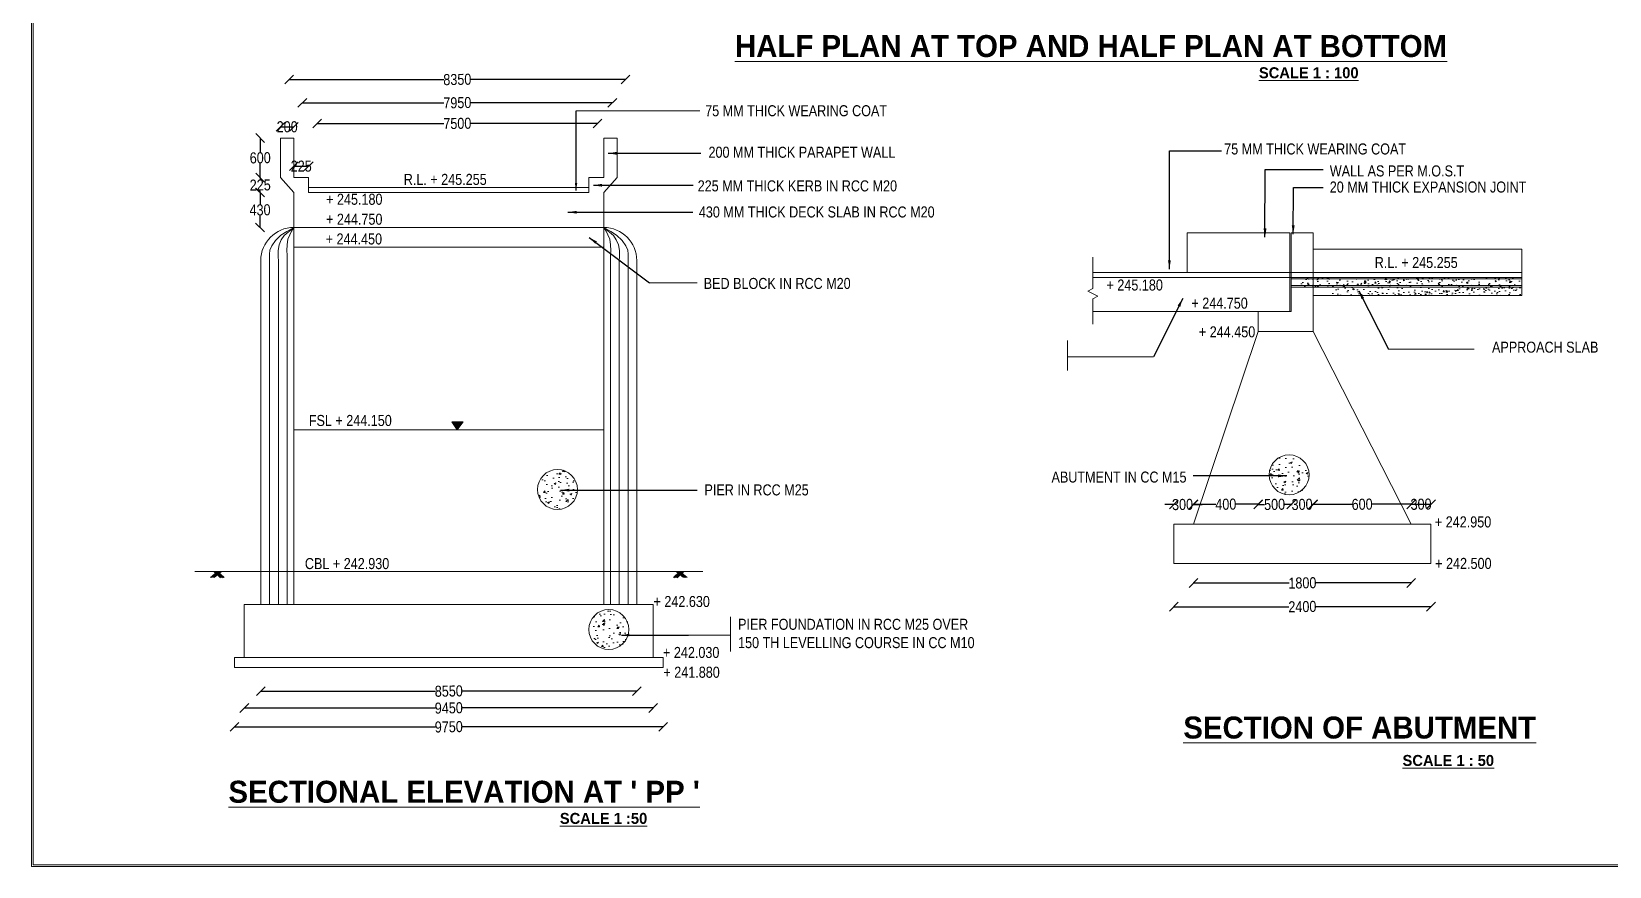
# Model space of a CAD drawing. Header units: millimetres. Extents: x 451477 to 512853, y -21633 to 24034.
# Drawn here: x 451477 to 487359, y -21633 to -2654 of the extents above; entities that cross this region are included whole.
import ezdxf
from ezdxf.enums import TextEntityAlignment as Align

# ---------------------------------------------------------------- set-up
doc = ezdxf.new("R2010")
doc.units = ezdxf.units.MM
doc.header["$LTSCALE"] = 300
doc.header["$MEASUREMENT"] = 0
doc.styles.add('ARIAL NARROW', font='ARIALN.TTF', dxfattribs={"height": 250})
doc.styles.add('CITYBLUEPR', font='cityb___.ttf')
doc.dimstyles.get("Standard").update_dxf_attribs({"dimtxt": 200, "dimasz": 200, "dimexe": 0.18, "dimexo": 0.0625, "dimgap": 0.09, "dimtad": 0, "dimdec": 0, "dimzin": 0, "dimdsep": 46, "dimtxsty": 'ARIAL NARROW', "dimcen": 0.0851, "dimdle": 0.1, "dimse1": 1, "dimse2": 1, "dimadec": 0, "dimazin": 0, "dimtfac": 1, "dimtdec": 0, "dimtofl": 0, "dimtmove": 0, "dimatfit": 3, "dimfxl": 1, "dimtolj": 1, "dimtzin": 0, "dimarcsym": 0})
doc.dimstyles.new('STANDARD$7', dxfattribs={"dimtxt": 2, "dimasz": 2, "dimexe": 1.25, "dimexo": 0.625, "dimtad": 1, "dimdec": 0, "dimlfac": 0.5, "dimdsep": 46, "dimtxsty": 'ARIAL NARROW', "dimcen": 2.5, "dimdle": 0.1, "dimse1": 1, "dimse2": 1, "dimadec": 0, "dimazin": 0, "dimtfac": 1, "dimtdec": 0, "dimtmove": 0, "dimatfit": 3, "dimfxl": 1, "dimtolj": 1, "dimtzin": 0, "dimarcsym": 0})

# ---------------------------------------------------------------- blocks, each defined once
blk = doc.blocks.new('_Oblique')
at = {"color": 0, "linetype": 'ByBlock', "lineweight": -2}
blk.add_line((-0.5, -0.5), (0.5, 0.5), dxfattribs=at)
blk = doc.blocks.new('*D61')
at = {"color": 0, "lineweight": -2, "transparency": 16777216}
blk.add_line((457140, -4820), (457441, -4820), dxfattribs=at)
at = {"layer": 'Defpoints', "color": 0, "lineweight": 9, "transparency": 16777216}
for p in [(457440, -4820), (457140, -5075), (457440, -5075)]:
    blk.add_point(p, dxfattribs=at)
at = {"color": 0, "lineweight": -2, "transparency": 16777216, "xscale": 200, "yscale": 200, "zscale": 200, "rotation": 180}
blk.add_blockref('_Oblique', (457140, -4820), dxfattribs=at)
at = {"color": 0, "lineweight": -2, "transparency": 16777216, "xscale": 200, "yscale": 200, "zscale": 200}
blk.add_blockref('_Oblique', (457440, -4820), dxfattribs=at)
at = {"color": 0, "lineweight": 9, "transparency": 16777216, "insert": (457290, -4820), "char_height": 250, "attachment_point": 5, "style": 'ARIAL NARROW'}
blk.add_mtext('\\A1;200', dxfattribs=at)
blk = doc.blocks.new('*D62')
at = {"color": 0, "lineweight": -2, "transparency": 16777216}
blk.add_line((457440, -5715), (457778, -5715), dxfattribs=at)
at = {"layer": 'Defpoints', "color": 0, "lineweight": 9, "transparency": 16777216}
for p in [(457778, -5715), (457440, -5975), (457778, -5975)]:
    blk.add_point(p, dxfattribs=at)
at = {"color": 0, "lineweight": -2, "transparency": 16777216, "xscale": 200, "yscale": 200, "zscale": 200, "rotation": 180}
blk.add_blockref('_Oblique', (457440, -5715), dxfattribs=at)
at = {"color": 0, "lineweight": -2, "transparency": 16777216, "xscale": 200, "yscale": 200, "zscale": 200}
blk.add_blockref('_Oblique', (457778, -5715), dxfattribs=at)
at = {"color": 0, "lineweight": 9, "transparency": 16777216, "insert": (457609, -5715), "char_height": 250, "attachment_point": 5, "style": 'ARIAL NARROW'}
blk.add_mtext('\\A1;225', dxfattribs=at)
blk = doc.blocks.new('*D63')
at = {"color": 0, "lineweight": -2, "transparency": 16777216}
for p, q in [((456677, -5075), (456677, -5398)), ((456677, -5976), (456677, -5653))]:
    blk.add_line(p, q, dxfattribs=at)
at = {"layer": 'Defpoints', "color": 0, "lineweight": 9, "transparency": 16777216}
for p in [(457140, -5075), (456677, -5975), (457140, -5975)]:
    blk.add_point(p, dxfattribs=at)
at = {"color": 0, "lineweight": -2, "transparency": 16777216, "xscale": 200, "yscale": 200, "zscale": 200}
for p, rotation in [((456677, -5075), 90), ((456677, -5975), 270)]:
    blk.add_blockref('_Oblique', p, dxfattribs=dict(at, rotation=rotation))
at = {"color": 0, "lineweight": 9, "transparency": 16777216, "insert": (456677, -5525), "char_height": 250, "attachment_point": 5, "rotation": 1, "style": 'ARIAL NARROW'}
blk.add_mtext('\\A1;600', dxfattribs=at)
blk = doc.blocks.new('*D64')
at = {"color": 0, "lineweight": -2, "transparency": 16777216}
for p, q in [((456677, -5975), (456677, -6016)), ((456677, -6313), (456677, -6272))]:
    blk.add_line(p, q, dxfattribs=at)
at = {"layer": 'Defpoints', "color": 0, "lineweight": 9, "transparency": 16777216}
for p in [(457778, -5975), (456677, -6313), (457778, -6313)]:
    blk.add_point(p, dxfattribs=at)
at = {"color": 0, "lineweight": -2, "transparency": 16777216, "xscale": 200, "yscale": 200, "zscale": 200}
for p, rotation in [((456677, -5975), 90), ((456677, -6313), 270)]:
    blk.add_blockref('_Oblique', p, dxfattribs=dict(at, rotation=rotation))
at = {"color": 0, "lineweight": 9, "transparency": 16777216, "insert": (456677, -6144), "char_height": 250, "attachment_point": 5, "rotation": 1, "style": 'ARIAL NARROW'}
blk.add_mtext('\\A1;225', dxfattribs=at)
blk = doc.blocks.new('*D65')
at = {"color": 0, "lineweight": -2, "transparency": 16777216}
for p, q in [((456673, -6313), (456673, -6583)), ((456673, -7108), (456673, -6838))]:
    blk.add_line(p, q, dxfattribs=at)
at = {"layer": 'Defpoints', "color": 0, "lineweight": 9, "transparency": 16777216}
for p in [(457778, -6313), (456673, -7108), (457778, -7108)]:
    blk.add_point(p, dxfattribs=at)
at = {"color": 0, "lineweight": -2, "transparency": 16777216, "xscale": 200, "yscale": 200, "zscale": 200}
for p, rotation in [((456673, -6313), 90), ((456673, -7108), 270)]:
    blk.add_blockref('_Oblique', p, dxfattribs=dict(at, rotation=rotation))
at = {"color": 0, "lineweight": 9, "transparency": 16777216, "insert": (456673, -6710), "char_height": 250, "attachment_point": 5, "rotation": 1, "style": 'ARIAL NARROW'}
blk.add_mtext('\\A1;430', dxfattribs=at)
blk = doc.blocks.new('*D43')
at = {"color": 0, "lineweight": -2, "transparency": 16777216}
for p, q in [((457972, -4744), (460854, -4744)), ((464347, -4744), (461464, -4744))]:
    blk.add_line(p, q, dxfattribs=at)
at = {"layer": 'Defpoints', "color": 0, "lineweight": 9, "transparency": 16777216}
for p in [(464347, -4744), (457972, -6975), (464347, -6975)]:
    blk.add_point(p, dxfattribs=at)
at = {"color": 0, "lineweight": -2, "transparency": 16777216, "xscale": 200, "yscale": 200, "zscale": 200, "rotation": 180}
blk.add_blockref('_Oblique', (457972, -4744), dxfattribs=at)
at = {"color": 0, "lineweight": -2, "transparency": 16777216, "xscale": 200, "yscale": 200, "zscale": 200}
blk.add_blockref('_Oblique', (464347, -4744), dxfattribs=at)
at = {"color": 0, "lineweight": 9, "transparency": 16777216, "insert": (461159, -4744), "char_height": 250, "attachment_point": 5, "rotation": 1, "style": 'ARIAL NARROW'}
blk.add_mtext('\\A1;7500', dxfattribs=at)
blk = doc.blocks.new('*D44')
at = {"color": 0, "lineweight": -2, "transparency": 16777216}
for p, q in [((457634, -4273), (460854, -4273)), ((464684, -4273), (461464, -4273))]:
    blk.add_line(p, q, dxfattribs=at)
at = {"layer": 'Defpoints', "color": 0, "lineweight": 9, "transparency": 16777216}
for p in [(464684, -4273), (457634, -6750), (464684, -6750)]:
    blk.add_point(p, dxfattribs=at)
at = {"color": 0, "lineweight": -2, "transparency": 16777216, "xscale": 200, "yscale": 200, "zscale": 200, "rotation": 180}
blk.add_blockref('_Oblique', (457634, -4273), dxfattribs=at)
at = {"color": 0, "lineweight": -2, "transparency": 16777216, "xscale": 200, "yscale": 200, "zscale": 200}
blk.add_blockref('_Oblique', (464684, -4273), dxfattribs=at)
at = {"color": 0, "lineweight": 9, "transparency": 16777216, "insert": (461159, -4273), "char_height": 250, "attachment_point": 5, "rotation": 1, "style": 'ARIAL NARROW'}
blk.add_mtext('\\A1;7950', dxfattribs=at)
blk = doc.blocks.new('*D45')
at = {"color": 0, "lineweight": -2, "transparency": 16777216}
for p, q in [((457334, -3744), (460853, -3744)), ((464984, -3744), (461465, -3744))]:
    blk.add_line(p, q, dxfattribs=at)
at = {"layer": 'Defpoints', "color": 0, "lineweight": 9, "transparency": 16777216}
for p in [(464984, -3744), (457334, -5850), (464984, -5850)]:
    blk.add_point(p, dxfattribs=at)
at = {"color": 0, "lineweight": -2, "transparency": 16777216, "xscale": 200, "yscale": 200, "zscale": 200, "rotation": 180}
blk.add_blockref('_Oblique', (457334, -3744), dxfattribs=at)
at = {"color": 0, "lineweight": -2, "transparency": 16777216, "xscale": 200, "yscale": 200, "zscale": 200}
blk.add_blockref('_Oblique', (464984, -3744), dxfattribs=at)
at = {"color": 0, "lineweight": 9, "transparency": 16777216, "insert": (461159, -3744), "char_height": 250, "attachment_point": 5, "rotation": 1, "style": 'ARIAL NARROW'}
blk.add_mtext('\\A1;8350', dxfattribs=at)
blk = doc.blocks.new('*D46')
at = {"color": 0, "lineweight": -2, "transparency": 16777216}
for p, q in [((456090, -18460), (460660, -18460)), ((465841, -18460), (461271, -18460))]:
    blk.add_line(p, q, dxfattribs=at)
at = {"layer": 'Defpoints', "color": 0, "lineweight": 9, "transparency": 16777216}
for p in [(456090, -17436), (465840, -17436), (465840, -18460)]:
    blk.add_point(p, dxfattribs=at)
at = {"color": 0, "lineweight": -2, "transparency": 16777216, "xscale": 200, "yscale": 200, "zscale": 200, "rotation": 180}
blk.add_blockref('_Oblique', (456090, -18460), dxfattribs=at)
at = {"color": 0, "lineweight": -2, "transparency": 16777216, "xscale": 200, "yscale": 200, "zscale": 200}
blk.add_blockref('_Oblique', (465840, -18460), dxfattribs=at)
at = {"color": 0, "lineweight": 9, "transparency": 16777216, "insert": (460965, -18460), "char_height": 250, "attachment_point": 5, "rotation": 1, "style": 'ARIAL NARROW'}
blk.add_mtext('\\A1;9750', dxfattribs=at)
blk = doc.blocks.new('*D47')
at = {"color": 0, "lineweight": -2, "transparency": 16777216}
for p, q in [((456315, -18031), (460660, -18031)), ((465616, -18031), (461271, -18031))]:
    blk.add_line(p, q, dxfattribs=at)
at = {"layer": 'Defpoints', "color": 0, "lineweight": 9, "transparency": 16777216}
for p in [(456315, -17211), (465615, -17211), (465615, -18031)]:
    blk.add_point(p, dxfattribs=at)
at = {"color": 0, "lineweight": -2, "transparency": 16777216, "xscale": 200, "yscale": 200, "zscale": 200, "rotation": 180}
blk.add_blockref('_Oblique', (456315, -18031), dxfattribs=at)
at = {"color": 0, "lineweight": -2, "transparency": 16777216, "xscale": 200, "yscale": 200, "zscale": 200}
blk.add_blockref('_Oblique', (465615, -18031), dxfattribs=at)
at = {"color": 0, "lineweight": 9, "transparency": 16777216, "insert": (460965, -18031), "char_height": 250, "attachment_point": 5, "rotation": 1, "style": 'ARIAL NARROW'}
blk.add_mtext('\\A1;9450', dxfattribs=at)
blk = doc.blocks.new('*D48')
at = {"color": 0, "lineweight": -2, "transparency": 16777216}
for p, q in [((456690, -17648), (460660, -17648)), ((465241, -17648), (461271, -17648))]:
    blk.add_line(p, q, dxfattribs=at)
at = {"layer": 'Defpoints', "color": 0, "lineweight": 9, "transparency": 16777216}
for p in [(456690, -15966), (465240, -15966), (456690, -17648)]:
    blk.add_point(p, dxfattribs=at)
at = {"color": 0, "lineweight": -2, "transparency": 16777216, "xscale": 200, "yscale": 200, "zscale": 200, "rotation": 180}
blk.add_blockref('_Oblique', (456690, -17648), dxfattribs=at)
at = {"color": 0, "lineweight": -2, "transparency": 16777216, "xscale": 200, "yscale": 200, "zscale": 200}
blk.add_blockref('_Oblique', (465240, -17648), dxfattribs=at)
at = {"color": 0, "lineweight": 9, "transparency": 16777216, "insert": (460965, -17648), "char_height": 250, "attachment_point": 5, "rotation": 1, "style": 'ARIAL NARROW'}
blk.add_mtext('\\A1;8550', dxfattribs=at)
blk = doc.blocks.new('*D66')
at = {"color": 0, "lineweight": -2, "transparency": 16777216}
for p, q in [((477451, -15728), (480068, -15728)), ((483300, -15728), (480683, -15728))]:
    blk.add_line(p, q, dxfattribs=at)
at = {"layer": 'Defpoints', "color": 0, "lineweight": 9, "transparency": 16777216}
for p in [(477451, -14750), (483300, -14750), (483300, -15728)]:
    blk.add_point(p, dxfattribs=at)
at = {"color": 0, "lineweight": -2, "transparency": 16777216, "xscale": 200, "yscale": 200, "zscale": 200, "rotation": 180}
blk.add_blockref('_Oblique', (477451, -15728), dxfattribs=at)
at = {"color": 0, "lineweight": -2, "transparency": 16777216, "xscale": 200, "yscale": 200, "zscale": 200}
blk.add_blockref('_Oblique', (483300, -15728), dxfattribs=at)
at = {"color": 0, "lineweight": 9, "transparency": 16777216, "insert": (480376, -15728), "char_height": 250, "attachment_point": 5, "rotation": 1, "style": 'ARIAL NARROW'}
blk.add_mtext('\\A1;2400', dxfattribs=at)
blk = doc.blocks.new('*D67')
at = {"color": 0, "lineweight": -2, "transparency": 16777216}
for p, q in [((477901, -15189), (480079, -15189)), ((482850, -15189), (480672, -15189))]:
    blk.add_line(p, q, dxfattribs=at)
at = {"layer": 'Defpoints', "color": 0, "lineweight": 9, "transparency": 16777216}
for p in [(477901, -13850), (482850, -13850), (482850, -15189)]:
    blk.add_point(p, dxfattribs=at)
at = {"color": 0, "lineweight": -2, "transparency": 16777216, "xscale": 200, "yscale": 200, "zscale": 200, "rotation": 180}
blk.add_blockref('_Oblique', (477901, -15189), dxfattribs=at)
at = {"color": 0, "lineweight": -2, "transparency": 16777216, "xscale": 200, "yscale": 200, "zscale": 200}
blk.add_blockref('_Oblique', (482850, -15189), dxfattribs=at)
at = {"color": 0, "lineweight": 9, "transparency": 16777216, "insert": (480376, -15189), "char_height": 250, "attachment_point": 5, "rotation": 1, "style": 'ARIAL NARROW'}
blk.add_mtext('\\A1;1800', dxfattribs=at)
blk = doc.blocks.new('*D68')
at = {"color": 0, "lineweight": -2, "transparency": 16777216}
for p, q in [((477451, -13406), (477251, -13406)), ((477901, -13406), (478101, -13406))]:
    blk.add_line(p, q, dxfattribs=at)
at = {"layer": 'Defpoints', "color": 0, "lineweight": 9, "transparency": 16777216}
for p in [(477901, -13406), (477451, -13850), (477901, -13850)]:
    blk.add_point(p, dxfattribs=at)
at = {"color": 0, "lineweight": -2, "transparency": 16777216, "xscale": 200, "yscale": 200, "zscale": 200}
blk.add_blockref('_Oblique', (477451, -13406), dxfattribs=at)
at = {"color": 0, "lineweight": -2, "transparency": 16777216, "xscale": 200, "yscale": 200, "zscale": 200, "rotation": 180}
blk.add_blockref('_Oblique', (477901, -13406), dxfattribs=at)
at = {"color": 0, "lineweight": 9, "transparency": 16777216, "insert": (477651, -13406), "char_height": 250, "attachment_point": 5, "rotation": 1, "style": 'ARIAL NARROW'}
blk.add_mtext('\\A1;300', dxfattribs=at)
blk = doc.blocks.new('*D69')
at = {"color": 0, "lineweight": -2, "transparency": 16777216}
for p, q in [((477901, -13401), (478405, -13401)), ((479370, -13401), (478866, -13401))]:
    blk.add_line(p, q, dxfattribs=at)
at = {"layer": 'Defpoints', "color": 0, "lineweight": 9, "transparency": 16777216}
for p in [(479370, -9471), (479370, -13401), (477901, -13850)]:
    blk.add_point(p, dxfattribs=at)
at = {"color": 0, "lineweight": -2, "transparency": 16777216, "xscale": 200, "yscale": 200, "zscale": 200, "rotation": 180}
blk.add_blockref('_Oblique', (477901, -13401), dxfattribs=at)
at = {"color": 0, "lineweight": -2, "transparency": 16777216, "xscale": 200, "yscale": 200, "zscale": 200}
blk.add_blockref('_Oblique', (479370, -13401), dxfattribs=at)
at = {"color": 0, "lineweight": 9, "transparency": 16777216, "insert": (478635, -13401), "char_height": 250, "attachment_point": 5, "rotation": 1, "style": 'ARIAL NARROW'}
blk.add_mtext('\\A1;400', dxfattribs=at)
blk = doc.blocks.new('*D70')
at = {"color": 0, "lineweight": -2, "transparency": 16777216}
for p, q in [((479370, -13404), (479518, -13404)), ((480119, -13404), (479971, -13404))]:
    blk.add_line(p, q, dxfattribs=at)
at = {"layer": 'Defpoints', "color": 0, "lineweight": 9, "transparency": 16777216}
for p in [(480119, -9021), (479370, -9471), (480119, -13404)]:
    blk.add_point(p, dxfattribs=at)
at = {"color": 0, "lineweight": -2, "transparency": 16777216, "xscale": 200, "yscale": 200, "zscale": 200, "rotation": 180}
blk.add_blockref('_Oblique', (479370, -13404), dxfattribs=at)
at = {"color": 0, "lineweight": -2, "transparency": 16777216, "xscale": 200, "yscale": 200, "zscale": 200}
blk.add_blockref('_Oblique', (480119, -13404), dxfattribs=at)
at = {"color": 0, "lineweight": 9, "transparency": 16777216, "insert": (479744, -13404), "char_height": 250, "attachment_point": 5, "rotation": 1, "style": 'ARIAL NARROW'}
blk.add_mtext('\\A1;500', dxfattribs=at)
blk = doc.blocks.new('*D71')
at = {"color": 0, "lineweight": -2, "transparency": 16777216}
for p, q in [((480119, -13404), (480143, -13404)), ((480620, -13404), (480596, -13404))]:
    blk.add_line(p, q, dxfattribs=at)
at = {"layer": 'Defpoints', "color": 0, "lineweight": 9, "transparency": 16777216}
for p in [(480119, -9021), (480620, -9471), (480620, -13404)]:
    blk.add_point(p, dxfattribs=at)
at = {"color": 0, "lineweight": -2, "transparency": 16777216, "xscale": 200, "yscale": 200, "zscale": 200, "rotation": 180}
blk.add_blockref('_Oblique', (480119, -13404), dxfattribs=at)
at = {"color": 0, "lineweight": -2, "transparency": 16777216, "xscale": 200, "yscale": 200, "zscale": 200}
blk.add_blockref('_Oblique', (480620, -13404), dxfattribs=at)
at = {"color": 0, "lineweight": 9, "transparency": 16777216, "insert": (480369, -13404), "char_height": 250, "attachment_point": 5, "rotation": 1, "style": 'ARIAL NARROW'}
blk.add_mtext('\\A1;300', dxfattribs=at)
blk = doc.blocks.new('*D72')
at = {"color": 0, "lineweight": -2, "transparency": 16777216}
for p, q in [((480619, -13401), (481508, -13401)), ((482850, -13401), (481962, -13401))]:
    blk.add_line(p, q, dxfattribs=at)
at = {"layer": 'Defpoints', "color": 0, "lineweight": 9, "transparency": 16777216}
for p in [(480619, -9471), (482850, -13401), (482850, -13850)]:
    blk.add_point(p, dxfattribs=at)
at = {"color": 0, "lineweight": -2, "transparency": 16777216, "xscale": 200, "yscale": 200, "zscale": 200, "rotation": 180}
blk.add_blockref('_Oblique', (480619, -13401), dxfattribs=at)
at = {"color": 0, "lineweight": -2, "transparency": 16777216, "xscale": 200, "yscale": 200, "zscale": 200}
blk.add_blockref('_Oblique', (482850, -13401), dxfattribs=at)
at = {"color": 0, "lineweight": 9, "transparency": 16777216, "insert": (481735, -13401), "char_height": 250, "attachment_point": 5, "rotation": 1, "style": 'ARIAL NARROW'}
blk.add_mtext('\\A1;600', dxfattribs=at)
blk = doc.blocks.new('*D73')
at = {"color": 0, "lineweight": -2, "transparency": 16777216}
blk.add_line((482850, -13400), (483300, -13400), dxfattribs=at)
at = {"layer": 'Defpoints', "color": 0, "lineweight": 9, "transparency": 16777216}
for p in [(483300, -13400), (482850, -13850), (483300, -13850)]:
    blk.add_point(p, dxfattribs=at)
at = {"color": 0, "lineweight": -2, "transparency": 16777216, "xscale": 200, "yscale": 200, "zscale": 200, "rotation": 180}
blk.add_blockref('_Oblique', (482850, -13400), dxfattribs=at)
at = {"color": 0, "lineweight": -2, "transparency": 16777216, "xscale": 200, "yscale": 200, "zscale": 200}
blk.add_blockref('_Oblique', (483300, -13400), dxfattribs=at)
at = {"color": 0, "lineweight": 9, "transparency": 16777216, "insert": (483075, -13400), "char_height": 250, "attachment_point": 5, "rotation": 1, "style": 'ARIAL NARROW'}
blk.add_mtext('\\A1;300', dxfattribs=at)

msp = doc.modelspace()

# ---------------------------------------------------------------- hatches: boundary and pattern name
at = {"lineweight": 9}
h = msp.add_hatch(dxfattribs=at)
h.set_pattern_fill('AR-CONC', color=0, scale=45, style=0)
h.set_pattern_definition([(130, (1342524.39, 20286.17), (-322.76708, -28.23846), [33.75, -371.25]), (185, (1342524.4, 20286.17), (62.4381, 338.48646), [27, -297]), (79.5486, (1342497.5, 20283.82), (-260.32922, 310.24779), [28.68309, -315.51395]), (133.8158, (1342524.4, 20376.17), (-480.25847, -74.48356), [50.625, -556.875]), (83.3644, (1342484.36, 20369.97), (-420.59822, 438.35304), [43.02463, -473.27085]), (188.8158, (1342524.4, 20376.17), (-420.59788, 438.35337), [40.5, -445.5]), (159, (1342479.39, 20353.67), (-268.60817, -181.1785), [33.75, -371.25]), (214, (1342479.4, 20353.67), (-109.4919, 326.31752), [27, -297]), (108.5486, (1342457, 20338.58), (-378.10018, 145.13872), [28.68309, -315.51395]), (142.5, (1342524.39, 20286.17), (-5.471935, 149.802234), [0, -293.4, 0, -301.5, 0, -298.125]), (172.5, (1342524.39, 20286.17), (-118.381292, 177.48527), [0, -171.9, 0, -286.65, 0, -113.625]), (212.5, (1342624.74, 20286.17), (-240.220096, -10.149692), [0, -112.5, 0, -351, 0, -465.75]), (222.5, (1342669.74, 20286.17), (-262.433776, 45.04724), [0, -146.25, 0, -233.1, 0, -330.75])])
h.paths.add_polyline_path([(480296.6, -8241.2), (485396.6, -8241.2), (485396.6, -8653.7), (481046.6, -8653.7), (481046.6, -8466.2), (480296.6, -8466.2)])
msp.add_hatch(color=0, dxfattribs=at).paths.add_polyline_path([(461151.8, -11706.9), (461037.5, -11528.9), (461291.8, -11528.9)])
h = msp.add_hatch(dxfattribs=at)
h.set_pattern_fill('AR-CONC', color=0, scale=60, style=0)
h.set_pattern_definition([(50, (-646987.53, -165810.74), (430.35611, -37.65128), [45, -495]), (355, (-646987.53, -165810.74), (-83.2508, 451.31528), [36, -396]), (100.4514, (-646951.67, -165813.88), (347.10563, 413.66373), [38.24411, -420.68527]), (46.1842, (-646987.53, -165690.74), (640.34463, -99.3114), [67.5, -742.5]), (96.6356, (-646934.17, -165699), (560.79762, 584.47072), [57.36617, -631.0278]), (351.1842, (-646987.5, -165690.74), (560.79717, 584.47116), [54, -594]), (21, (-646927.53, -165720.74), (358.14423, -241.57133), [45, -495]), (326, (-646927.53, -165720.74), (145.9892, 435.09003), [36, -396]), (71.4514, (-646897.7, -165740.87), (504.13358, 193.5183), [38.24411, -420.68527]), (37.5, (-646987.53, -165810.74), (7.295913, 199.736312), [0, -391.2, 0, -402, 0, -397.5]), (7.5, (-646987.53, -165810.74), (157.841722, 236.647027), [0, -229.2, 0, -382.2, 0, -151.5]), (327.5, (-647121.33, -165810.74), (320.293462, -13.532923), [0, -150, 0, -468, 0, -621]), (317.5, (-647181.33, -165810.74), (349.9117, 60.06299), [0, -195, 0, -310.8, 0, -441])])
h.paths.add_polyline_path([(479628.7, -12730.4, 1), (480535.9, -12730.4, 1)])
h = msp.add_hatch(dxfattribs=at)
h.set_pattern_fill('AR-CONC', color=0, scale=60, style=0)
h.set_pattern_definition([(50, (-636561.13, -166468.03), (430.35611, -37.65128), [45, -495]), (355, (-636561.13, -166468.03), (-83.2508, 451.31528), [36, -396]), (100.4514, (-636525.27, -166471.17), (347.10563, 413.66373), [38.24411, -420.68527]), (46.1842, (-636561.13, -166348.03), (640.34463, -99.3114), [67.5, -742.5]), (96.6356, (-636507.77, -166356.3), (560.79762, 584.47072), [57.36617, -631.0278]), (351.1842, (-636561.1, -166348), (560.79717, 584.47116), [54, -594]), (21, (-636501.13, -166378.03), (358.14423, -241.57133), [45, -495]), (326, (-636501.13, -166378.03), (145.9892, 435.09003), [36, -396]), (71.4514, (-636471.3, -166398.16), (504.13358, 193.5183), [38.24411, -420.68527]), (37.5, (-636561.13, -166468.03), (7.295913, 199.736312), [0, -391.2, 0, -402, 0, -397.5]), (7.5, (-636561.13, -166468.03), (157.841722, 236.647027), [0, -229.2, 0, -382.2, 0, -151.5]), (327.5, (-636694.93, -166468.03), (320.293462, -13.532923), [0, -150, 0, -468, 0, -621]), (317.5, (-636754.93, -166468.03), (349.9117, 60.06299), [0, -195, 0, -310.8, 0, -441])])
h.paths.add_polyline_path([(462996.6, -13060.8, 1), (463903.7, -13060.8, 1)])
h = msp.add_hatch(dxfattribs=at)
h.set_pattern_fill('AR-CONC', color=0, scale=60, style=0)
h.set_pattern_definition([(50, (-637808.87, -167526.8), (430.35611, -37.65128), [45, -495]), (355, (-637808.87, -167526.8), (-83.2508, 451.31528), [36, -396]), (100.4514, (-637773, -167529.95), (347.10563, 413.66373), [38.24411, -420.68527]), (46.1842, (-637808.9, -167406.8), (640.34463, -99.3114), [67.5, -742.5]), (96.6356, (-637755.5, -167415.1), (560.79762, 584.47072), [57.36617, -631.0278]), (351.1842, (-637808.9, -167406.8), (560.79717, 584.47116), [54, -594]), (21, (-637748.87, -167436.8), (358.14423, -241.57133), [45, -495]), (326, (-637748.87, -167436.8), (145.9892, 435.09003), [36, -396]), (71.4514, (-637719.03, -167456.95), (504.13358, 193.5183), [38.24411, -420.68527]), (37.5, (-637808.87, -167526.81), (7.295913, 199.736312), [0, -391.2, 0, -402, 0, -397.5]), (7.5, (-637808.87, -167526.81), (157.841722, 236.647027), [0, -229.2, 0, -382.2, 0, -151.5]), (327.5, (-637942.67, -167526.81), (320.293462, -13.532923), [0, -150, 0, -468, 0, -621]), (317.5, (-638002.67, -167526.81), (349.9117, 60.06299), [0, -195, 0, -310.8, 0, -441])])
h.paths.add_polyline_path([(464163.9, -16243.5, 1), (465071.1, -16243.5, 1)])

# ---------------------------------------------------------------- linework, layer by layer
at = {"color": 0, "lineweight": 9}
for p, q in [((451512, 23998.6), (451512, -21597.9)), ((463862.9, -4456), (466675.9, -4456)), ((457440.5, -5075.4), (457140.5, -5075.4)), ((457140.5, -5075.4), (457140.5, -5975.4)), ((457440.5, -5975.4), (457440.5, -5075.4)), ((464490.5, -5075.4), (464790.5, -5075.4)), ((464490.5, -5975.4), (464490.5, -5075.4)), ((464790.5, -5075.4), (464790.5, -5975.4)), ((457440.5, -6312.9), (457140.5, -5975.4)), ((457778, -5975.4), (457440.5, -5975.4)), ((457778, -6312.9), (457778, -5975.4)), ((464153, -5975.4), (464490.5, -5975.4)), ((464153, -6312.9), (464153, -5975.4)), ((464490.5, -6312.9), (464790.5, -5975.4)), ((457440.5, -7107.9), (457440.5, -6312.9)), ((457778, -6200.4), (464153, -6200.4)), ((457778, -6312.9), (464153, -6312.9)), ((464490.5, -7107.9), (464490.5, -6312.9)), ((457778, -7107.9), (457440.5, -7107.9)), ((457440.5, -15681.9), (457440.5, -7107.9)), ((457778, -7107.9), (464153, -7107.9)), ((464153, -7107.9), (464490.5, -7107.9)), ((464490.5, -15681.9), (464490.5, -7107.9)), ((478681.5, -7228.7), (479004, -7228.7)), ((480089.1, -8128.7), (480089.1, -7228.7)), ((480119.1, -8128.7), (480119.1, -7228.7)), ((480119.1, -7228.7), (480619.1, -7228.7)), ((480269.1, -7228.7), (480469.1, -7228.7)), ((480469.1, -7228.7), (480619.1, -7228.7)), ((480619.1, -8128.7), (480619.1, -7228.7)), ((456690.5, -15681.9), (456690.5, -7857.9)), ((456890.5, -15681.9), (456890.5, -7857.9)), ((457090.5, -15681.9), (457090.5, -7857.9)), ((457290.5, -15681.9), (457290.5, -7857.9)), ((457778, -7557.9), (457440.5, -7557.9)), ((457440.5, -7557.9), (464490.5, -7557.9)), ((457778, -7557.9), (464153, -7557.9)), ((464153, -7557.9), (464490.5, -7557.9)), ((464640.5, -15681.9), (464640.5, -7857.9)), ((464840.5, -15681.9), (464840.5, -7857.9)), ((465040.5, -15681.9), (465040.5, -7857.9)), ((465240.5, -15681.9), (465240.5, -7857.9)), ((465240.5, -15681.9), (465240.5, -7857.9)), ((475611.6, -8497), (475611.6, -7779.9)), ((480619.1, -8128.7), (480619.1, -7603.7)), ((480619.1, -7603.7), (485369.1, -7603.7)), ((480619.7, -7603.7), (485369.1, -7603.7)), ((485369.1, -7603.7), (485369.1, -8653.7)), ((475619.1, -8128.7), (476369.1, -8128.7)), ((475619.1, -8241.2), (476369.1, -8241.2)), ((480119.1, -8128.7), (476369.1, -8128.7)), ((480119.1, -8241.2), (476369.1, -8241.2)), ((480089.1, -9021.2), (480089.1, -8128.7)), ((480119.1, -9021.2), (480119.1, -8128.7)), ((480119.1, -8128.7), (485369.1, -8128.7)), ((480119.1, -8241.2), (485369.1, -8241.2)), ((480619.1, -9471.2), (480619.1, -8128.7)), ((480619.1, -9471.2), (480619.1, -8128.7)), ((465526, -8362.8), (466614, -8362.8)), ((475497.8, -8555), (475611.6, -8497)), ((475725.4, -8671), (475497.8, -8555)), ((480119.1, -8278.7), (485369.1, -8278.7)), ((480119.1, -8428.7), (485369.1, -8428.7)), ((480119.1, -8466.2), (485369.1, -8466.2)), ((475725.4, -8671.1), (475611.6, -8729)), ((475611.6, -8729), (475611.6, -9307.5)), ((480619.1, -8653.7), (485219.1, -8653.7)), ((479369.1, -9021.2), (475619.1, -9021.2)), ((479369.1, -9471.2), (479369.1, -9021.2)), ((480119.1, -9021.2), (479369.1, -9021.2)), ((475035.4, -10359.4), (475035.4, -9679)), ((477901.2, -13850.2), (479369.7, -9471.2)), ((480619.1, -9471.2), (479369.1, -9471.2)), ((482850.2, -13850.2), (480619.7, -9471.2)), ((482331.1, -9875), (484283.1, -9875)), ((476987.4, -10048), (475035.4, -10048)), ((457440.5, -11706.9), (464490.5, -11706.9)), ((461037.5, -11528.9), (461291.8, -11528.9)), ((461151.8, -11706.9), (461037.5, -11528.9)), ((461291.8, -11528.9), (461151.8, -11706.9)), ((477901.2, -13850.2), (477451.2, -13850.2)), ((477451.2, -13850.2), (477451.2, -14750.2)), ((477901.2, -13850.2), (482850.2, -13850.2)), ((483300.2, -13850.2), (482850.2, -13850.2)), ((483300.2, -13850.2), (482850.2, -13850.2)), ((483300.2, -14750.2), (483300.2, -13850.2)), ((457440.5, -14931.9), (455190.5, -14931.9)), ((455708.6, -14931.9), (455543.3, -15064)), ((455737.5, -14931.9), (455572.3, -15064)), ((455737.5, -14931.9), (455572.3, -15064)), ((455766.5, -14931.9), (455601.3, -15064)), ((455766.5, -14931.9), (455601.3, -15064)), ((455619.9, -14931.7), (455774.3, -15068.6)), ((455795.5, -14931.9), (455630.2, -15064)), ((455650.6, -14933.5), (455801.4, -15067.1)), ((455677.7, -14931.9), (455831.9, -15068.6)), ((455708.6, -14931.9), (455859.3, -15065.5)), ((457440.5, -14931.9), (464490.5, -14931.9)), ((464490.5, -14931.9), (466740.5, -14931.9)), ((466222.4, -14931.9), (466071.6, -15065.5)), ((466253.3, -14931.9), (466099.1, -15068.6)), ((466280.4, -14933.5), (466129.6, -15067.1)), ((466135.5, -14931.9), (466300.8, -15064)), ((466311.1, -14931.7), (466156.6, -15068.6)), ((466164.5, -14931.9), (466329.7, -15064)), ((466164.5, -14931.9), (466329.7, -15064)), ((466193.4, -14931.9), (466358.7, -15064)), ((466193.4, -14931.9), (466358.7, -15064)), ((466222.4, -14931.9), (466387.7, -15064)), ((477451.2, -14750.2), (483300.2, -14750.2)), ((477451.2, -14750.2), (483300.2, -14750.2)), ((457440.5, -15681.9), (456315.5, -15681.9)), ((457440.5, -15681.9), (456315.5, -15681.9)), ((456690.5, -15681.9), (456315.5, -15681.9)), ((456315.5, -15681.9), (456315.5, -16881.9)), ((457067.9, -15681.9), (456617.9, -15681.9)), ((457440.5, -15681.9), (464863.1, -15681.9)), ((464863.1, -15681.9), (465613.1, -15681.9)), ((464863.1, -15681.9), (465313.1, -15681.9)), ((464863.1, -15681.9), (465313.1, -15681.9)), ((465240.5, -15681.9), (465615.5, -15681.9)), ((465615.5, -15681.9), (465615.5, -16881.9)), ((467375, -16745.8), (467375, -15959.2)), ((466416.6, -16373), (467375, -16373)), ((456090.5, -16881.9), (456090.5, -17106.9)), ((456315.5, -16881.9), (456090.5, -16881.9)), ((456090.5, -16881.9), (456090.5, -17106.9)), ((456090.5, -17106.9), (465840.5, -17106.9)), ((456315.5, -16881.9), (465615.5, -16881.9)), ((465615.5, -16881.9), (465840.5, -16881.9)), ((465840.5, -16881.9), (465840.5, -17106.9)), ((451512, -21597.9), (512818, -21597.9))]:
    msp.add_line(p, q, dxfattribs=at)
at = {"color": 0, "linetype": 'ByBlock', "lineweight": 9}
for points in [[(451477, 24033.6), (512853, 24033.6), (512853, -21632.9), (451477, -21632.9)], [(451512, 23998.6), (512818, 23998.6), (512818, -21597.9), (451512, -21597.9)]]:
    msp.add_lwpolyline(points, close=True, dxfattribs=at)
at = {"color": 0, "lineweight": 9}
for points in [[(457440.5, -7107.9), (457278.6, -7197.3), (457148.4, -7285.6), (457022.7, -7401.9), (456939, -7527.4), (456897.1, -7625), (456887.8, -7717.9), (456887.8, -7857.9)], [(457440.5, -7107.9), (457224.1, -7289.2), (457156.3, -7386.1), (457107.8, -7499.1), (457085.2, -7631.5), (457085.2, -7783.2), (457090.5, -7857.9)], [(457290.5, -7857.9), (457286.4, -7740.3), (457282.6, -7629.3), (457289.3, -7503.8), (457306.4, -7372.7), (457348, -7274.6), (457388.9, -7192.2), (457409, -7153.9), (457440.5, -7107.9)], [(464490.5, -7107.9), (464652.4, -7197.3), (464782.6, -7285.6), (464908.2, -7401.9), (464992, -7527.4), (465033.8, -7625), (465043.1, -7717.9), (465043.1, -7857.9)], [(464490.5, -7107.9), (464706.9, -7289.2), (464774.7, -7386.1), (464823.2, -7499.1), (464845.8, -7631.5), (464845.8, -7783.2), (464840.5, -7857.9)], [(464640.5, -7857.9), (464644.5, -7740.3), (464648.3, -7629.3), (464641.7, -7503.8), (464624.6, -7372.7), (464582.9, -7274.6), (464542.1, -7192.2), (464522, -7153.9), (464490.5, -7107.9)], [(485369.1, -8653.7), (480619.1, -8653.7)]]:
    msp.add_lwpolyline(points, dxfattribs=at)
msp.add_lwpolyline([(480089.1, -7228.7), (477753, -7228.7), (477753, -8128.7), (480089.1, -8128.7)], close=True, dxfattribs=at)
at = {"color": 0, "lineweight": 9, "const_width": 9.37, "flags": 128}
for points in [[(480520.6, -8289.2, 1), (480530, -8289.2, 1)], [(480520.6, -8417.9, 1), (480530, -8417.9, 1)], [(480604.6, -8289.2, 1), (480613.9, -8289.2, 1)], [(480604.6, -8417.9, 1), (480613.9, -8417.9, 1)], [(480979.6, -8289.2, 1), (480988.9, -8289.2, 1)], [(480979.6, -8417.9, 1), (480988.9, -8417.9, 1)], [(481229.5, -8289.2, 1), (481238.9, -8289.2, 1)], [(481229.5, -8417.9, 1), (481238.9, -8417.9, 1)], [(481604.5, -8289.2, 1), (481613.9, -8289.2, 1)], [(481604.5, -8417.9, 1), (481613.9, -8417.9, 1)], [(481996.5, -8289.2, 1), (482005.8, -8289.2, 1)], [(481996.5, -8417.9, 1), (482005.8, -8417.9, 1)], [(482371.5, -8289.2, 1), (482380.8, -8289.2, 1)], [(482371.5, -8417.9, 1), (482380.8, -8417.9, 1)], [(482740.1, -8289.2, 1), (482749.4, -8289.2, 1)], [(482740.1, -8417.9, 1), (482749.4, -8417.9, 1)], [(483115.1, -8289.2, 1), (483124.4, -8289.2, 1)], [(483115.1, -8417.9, 1), (483124.4, -8417.9, 1)], [(483498.8, -8289.2, 1), (483508.2, -8289.2, 1)], [(483498.8, -8417.9, 1), (483508.2, -8417.9, 1)], [(483873.8, -8289.2, 1), (483883.2, -8289.2, 1)], [(483873.8, -8417.9, 1), (483883.2, -8417.9, 1)], [(484224.9, -8289.2, 1), (484234.3, -8289.2, 1)], [(484224.9, -8417.9, 1), (484234.3, -8417.9, 1)], [(484849.9, -8289.2, 1), (484859.3, -8289.2, 1)], [(484849.9, -8417.9, 1), (484859.3, -8417.9, 1)]]:
    msp.add_lwpolyline(points, format="xyb", close=True, dxfattribs=at)
at = {"color": 0, "lineweight": 9}
for centre in [(480074.9, -12730.2), (463436.5, -13064.6), (464603.8, -16247.2)]:
    msp.add_circle(centre, 453.6, dxfattribs=at)
for centre, start, end in [((457440.5, -7857.9), 90, 180), ((464490.5, -7857.9), 0, 90)]:
    msp.add_arc(centre, 750, start, end, dxfattribs=at)

# ---------------------------------------------------------------- texts
at = {"color": 0, "lineweight": 9, "style": 'CITYBLUEPR'}
for s, height, p in [('%%uHALF PLAN AT TOP AND HALF PLAN AT BOTTOM', 500, (475569.6, -3233.4)), ('%%uSCALE 1 : 100', 250, (480520.6, -3715.5)), ('%%uSECTION OF ABUTMENT', 500, (481680, -18725.5)), ('%%USCALE 1 : 50', 250, (483693.8, -19348.8)), ("%%uSECTIONAL ELEVATION AT ' PP '", 500, (461313.8, -20185.2)), ('%%USCALE 1 :50', 250, (464484.2, -20666.1))]:
    msp.add_text(s, height=height, dxfattribs=at).set_placement(p, align=Align.CENTER)
at = {"color": 0, "lineweight": 9, "style": 'ARIAL NARROW'}
for s, p in [('75 MM THICK WEARING COAT', (466795.7, -4578.9)), ('75 MM THICK WEARING COAT', (478598, -5447.7)), ('WALL AS PER M.O.S.T', (480999.9, -5947.2)), ('R.L. + 245.255', (459940.4, -6139.8)), ('+ 245.180', (458175.2, -6591.6)), ('+ 244.750', (458174.1, -7044.9)), ('+ 244.450', (458165.7, -7493.6)), ('R.L. + 245.255', (482021, -8028.9)), ('+ 245.180', (475921.7, -8540.5)), ('+ 244.750', (477852.5, -8952.8)), ('+ 244.450', (478022.3, -9605.1)), ('FSL + 244.150', (457781.9, -11620)), ('+ 242.950', (483388.7, -13925.8)), ('CBL + 242.930', (457692.6, -14873.1)), ('+ 242.500', (483396.1, -14869.7)), ('+ 242.630', (465620, -15735.5)), ('+ 242.030', (465836.6, -16894)), ('+ 241.880', (465845.2, -17343.2))]:
    msp.add_text(s, height=250, dxfattribs=at).set_placement(p)
at = {"color": 0, "lineweight": 9, "char_height": 250, "attachment_point": 4, "style": 'ARIAL NARROW'}
for s, insert in [('200 MM THICK PARAPET WALL', (466871, -5399.2)), ('225 MM THICK KERB IN RCC M20', (466624.5, -6164)), ('20 MM THICK EXPANSION JOINT', (480998.9, -6190.3)), ('430 MM THICK DECK SLAB IN RCC M20', (466651.5, -6757.1)), ('BED BLOCK IN RCC M20', (466762.4, -8381.8)), ('APPROACH SLAB', (484688.6, -9830.7)), ('ABUTMENT IN CC M15', (474671.3, -12783.5)), ('PIER IN RCC M25', (466779, -13074.8)), ('PIER FOUNDATION IN RCC M25 OVER \\P150 TH LEVELLING COURSE IN CC M10', (467543.3, -16338.6))]:
    msp.add_mtext(s, dxfattribs=dict(at, insert=insert))

# ---------------------------------------------------------------- dimensions: what is measured, and where the dimension line sits
at = {"color": 0, "lineweight": 9}
for base, p1, p2, text, picture, middle in [((464984.2, -3743.7), (457334.2, -5849.8), (464984.2, -5849.8), '8350', '*D45', (461159.2, -3743.7)), ((464684.2, -4272.9), (457634.2, -6749.8), (464684.2, -6749.8), '7950', '*D44', (461159.2, -4272.9)), ((464346.7, -4744.2), (457971.7, -6974.8), (464346.7, -6974.8), '7500', '*D43', (461159.2, -4744.2)), ((480119.1, -13404.1), (479369.7, -9471.2), (480119.1, -9021.2), '500', '*D70', (479744.4, -13404.1)), ((480619.7, -13403.6), (480119.1, -9021.2), (480619.7, -9471.2), '300', '*D71', (480369.4, -13403.6)), ((479369.7, -13401.4), (477901.2, -13850.2), (479369.7, -9471.2), '400', '*D69', (478635.5, -13401.4)), ((482850.2, -13400.8), (480619.1, -9471.2), (482850.2, -13850.2), '600', '*D72', (481734.7, -13400.8)), ((482850.2, -15189.3), (477901.2, -13850.2), (482850.2, -13850.2), '1800', '*D67', (480375.7, -15189.3)), ((483300.2, -15727.6), (477451.2, -14750.2), (483300.2, -14750.2), '2400', '*D66', (480375.7, -15727.6)), ((456690.5, -17648.3), (465240.5, -15966.4), (456690.5, -15966.4), '8550', '*D48', (460965.5, -17648.3)), ((465615.5, -18030.8), (456315.5, -17211.3), (465615.5, -17211.3), '9450', '*D47', (460965.5, -18030.8)), ((465840.5, -18459.6), (456090.5, -17436.3), (465840.5, -17436.3), '9750', '*D46', (460965.5, -18459.6))]:
    dim = msp.add_linear_dim(base=base, p1=p1, p2=p2, text=text, dimstyle='Standard', override={"dimtxt": 250, "dimblk1": 'Oblique', "dimblk2": 'Oblique', "dimsah": 1}, dxfattribs=at)
    dim.commit()
    dim.dimension.update_dxf_attribs({"geometry": picture, "text_midpoint": middle, "text_rotation": 1})
for base, p1, p2, text, picture, middle in [((457440.5, -4820.4), (457140.5, -5075.4), (457440.5, -5075.4), '200', '*D61', (457290.5, -4820.4)), ((457778, -5714.7), (457440.5, -5975.4), (457778, -5975.4), '225', '*D62', (457609.2, -5714.7))]:
    dim = msp.add_linear_dim(base=base, p1=p1, p2=p2, text=text, dimstyle='Standard', override={"dimtxt": 250, "dimblk1": 'Oblique', "dimblk2": 'Oblique', "dimsah": 1}, dxfattribs=at)
    dim.commit()
    dim.dimension.update_dxf_attribs({"geometry": picture, "text_midpoint": middle, "dimtype": 160})
for base, p1, p2, text, picture, middle in [((456676.6, -5975.4), (457140.5, -5075.4), (457140.5, -5975.4), '600', '*D63', (456676.6, -5525.4)), ((456673.4, -7107.9), (457778, -6312.9), (457778, -7107.9), '430', '*D65', (456673.4, -6710.4))]:
    dim = msp.add_linear_dim(base=base, p1=p1, p2=p2, angle=90, text=text, dimstyle='Standard', override={"dimtxt": 250, "dimblk1": 'Oblique', "dimblk2": 'Oblique', "dimsah": 1}, dxfattribs=at)
    dim.commit()
    dim.dimension.update_dxf_attribs({"geometry": picture, "text_midpoint": middle, "text_rotation": 1})
dim = msp.add_linear_dim(base=(456676.6, -6312.9), p1=(457778, -5975.4), p2=(457778, -6312.9), angle=90, text='225', dimstyle='Standard', override={"dimtxt": 250, "dimblk1": 'Oblique', "dimblk2": 'Oblique', "dimsah": 1}, dxfattribs=at)
dim.commit()
dim.dimension.update_dxf_attribs({"geometry": '*D64', "text_midpoint": (456676.6, -6144.2), "dimtype": 160, "text_rotation": 1})
for base, p1, p2, picture, middle in [((477901.2, -13405.8), (477451.2, -13850.2), (477901.2, -13850.2), '*D68', (477651.2, -13405.8)), ((483300.2, -13400.1), (482850.2, -13850.2), (483300.2, -13850.2), '*D73', (483075.2, -13400.1))]:
    dim = msp.add_linear_dim(base=base, p1=p1, p2=p2, text='300', dimstyle='Standard', override={"dimtxt": 250, "dimblk1": 'Oblique', "dimblk2": 'Oblique', "dimsah": 1}, dxfattribs=at)
    dim.commit()
    dim.dimension.update_dxf_attribs({"geometry": picture, "text_midpoint": middle, "dimtype": 160, "text_rotation": 1})

# ---------------------------------------------------------------- leaders
for points, override in [([(463858.8, -6268.1), (463862.9, -4456)], {"dimtxt": 200, "dimasz": 175, "dimexe": 0.18, "dimexo": 0.0625, "dimgap": 0.09, "dimtad": 0, "dimtoh": 1, "dimlfac": 1, "dimzin": 0, "dimcen": 0.09, "dimtdec": 4, "dimtofl": 0}), ([(477352.3, -8052.5), (477354.5, -5367.8), (478537.9, -5368.9)], {"dimtxt": 200, "dimasz": 200, "dimexe": 0.18, "dimexo": 0.0625, "dimgap": 0.09, "dimtad": 0, "dimtoh": 1, "dimlfac": 1, "dimzin": 0, "dimcen": 0.09, "dimtdec": 4, "dimtofl": 0}), ([(464588.7, -5421.9), (466696.4, -5421.9)], {"dimtxt": 200, "dimasz": 200, "dimexe": 0.18, "dimexo": 0.0625, "dimgap": 0.09, "dimtad": 0, "dimtoh": 1, "dimlfac": 1, "dimzin": 0, "dimcen": 0.09, "dimtdec": 4, "dimtofl": 0}), ([(479526, -7330.7), (479530.9, -5788.5), (480849.6, -5793.6)], {"dimtxt": 200, "dimasz": 200, "dimexe": 0.18, "dimexo": 0.0625, "dimgap": 0.09, "dimtad": 0, "dimtoh": 1, "dimlfac": 1, "dimzin": 0, "dimcen": 0.09, "dimtdec": 4, "dimtofl": 0}), ([(464252.6, -6148.3), (466523.5, -6148.3)], {"dimtxt": 200, "dimasz": 200, "dimexe": 0.18, "dimexo": 0.0625, "dimgap": 0.09, "dimtad": 0, "dimtoh": 1, "dimlfac": 1, "dimzin": 0, "dimcen": 0.09, "dimtdec": 4, "dimtofl": 0}), ([(480167.6, -7257.2), (480171, -6201.8), (480851.1, -6199.4)], {"dimtxt": 200, "dimasz": 200, "dimexe": 0.18, "dimexo": 0.0625, "dimgap": 0.09, "dimtad": 0, "dimtoh": 1, "dimlfac": 1, "dimzin": 0, "dimcen": 0.09, "dimtdec": 4, "dimtofl": 0}), ([(463675.7, -6761.4), (466515.4, -6761.4)], {"dimtxt": 200, "dimasz": 200, "dimexe": 0.18, "dimexo": 0.0625, "dimgap": 0.09, "dimtad": 0, "dimtoh": 1, "dimlfac": 1, "dimzin": 0, "dimcen": 0.09, "dimtdec": 4, "dimtofl": 0}), ([(464155, -7332.4), (465526, -8362.8)], {"dimtxt": 200, "dimasz": 200, "dimexe": 0.18, "dimexo": 0.0625, "dimgap": 0.09, "dimtad": 0, "dimtoh": 1, "dimlfac": 1, "dimzin": 0, "dimcen": 0.09, "dimtdec": 4, "dimtofl": 0}), ([(481660.5, -8546), (482331.1, -9875)], {"dimtxt": 200, "dimasz": 200, "dimexe": 0.18, "dimexo": 0.0625, "dimgap": 0.09, "dimtad": 0, "dimtoh": 1, "dimlfac": 1, "dimzin": 0, "dimcen": 0.09, "dimtdec": 4, "dimtofl": 0}), ([(477658, -8718.9), (476987.4, -10048)], {"dimtxt": 200, "dimasz": 200, "dimexe": 0.18, "dimexo": 0.0625, "dimgap": 0.09, "dimtad": 0, "dimtoh": 1, "dimlfac": 1, "dimzin": 0, "dimcen": 0.09, "dimtdec": 4, "dimtofl": 0}), ([(480019.8, -12754.9), (477892.7, -12754.7)], {"dimtxt": 200, "dimasz": 200, "dimexe": 0.18, "dimexo": 0.0625, "dimgap": 0.09, "dimtad": 0, "dimtoh": 1, "dimlfac": 1, "dimzin": 0, "dimcen": 0.09, "dimtdec": 4, "dimtofl": 0}), ([(463507.4, -13079.2), (466614.1, -13079.2)], {"dimtxt": 200, "dimasz": 200, "dimexe": 0.18, "dimexo": 0.0625, "dimgap": 0.09, "dimtad": 0, "dimtoh": 1, "dimlfac": 1, "dimzin": 0, "dimcen": 0.09, "dimtdec": 4, "dimtofl": 0}), ([(464894.9, -16373), (466416.6, -16373)], {"dimtxt": 200, "dimasz": 175, "dimexe": 0.18, "dimexo": 0.0625, "dimgap": 0.09, "dimtad": 0, "dimtoh": 1, "dimlfac": 1, "dimzin": 0, "dimcen": 0.09, "dimtdec": 4, "dimtofl": 0})]:
    msp.add_leader(points, dimstyle='STANDARD$7', override=override, dxfattribs=at)

doc.saveas('drawing.dxf')
